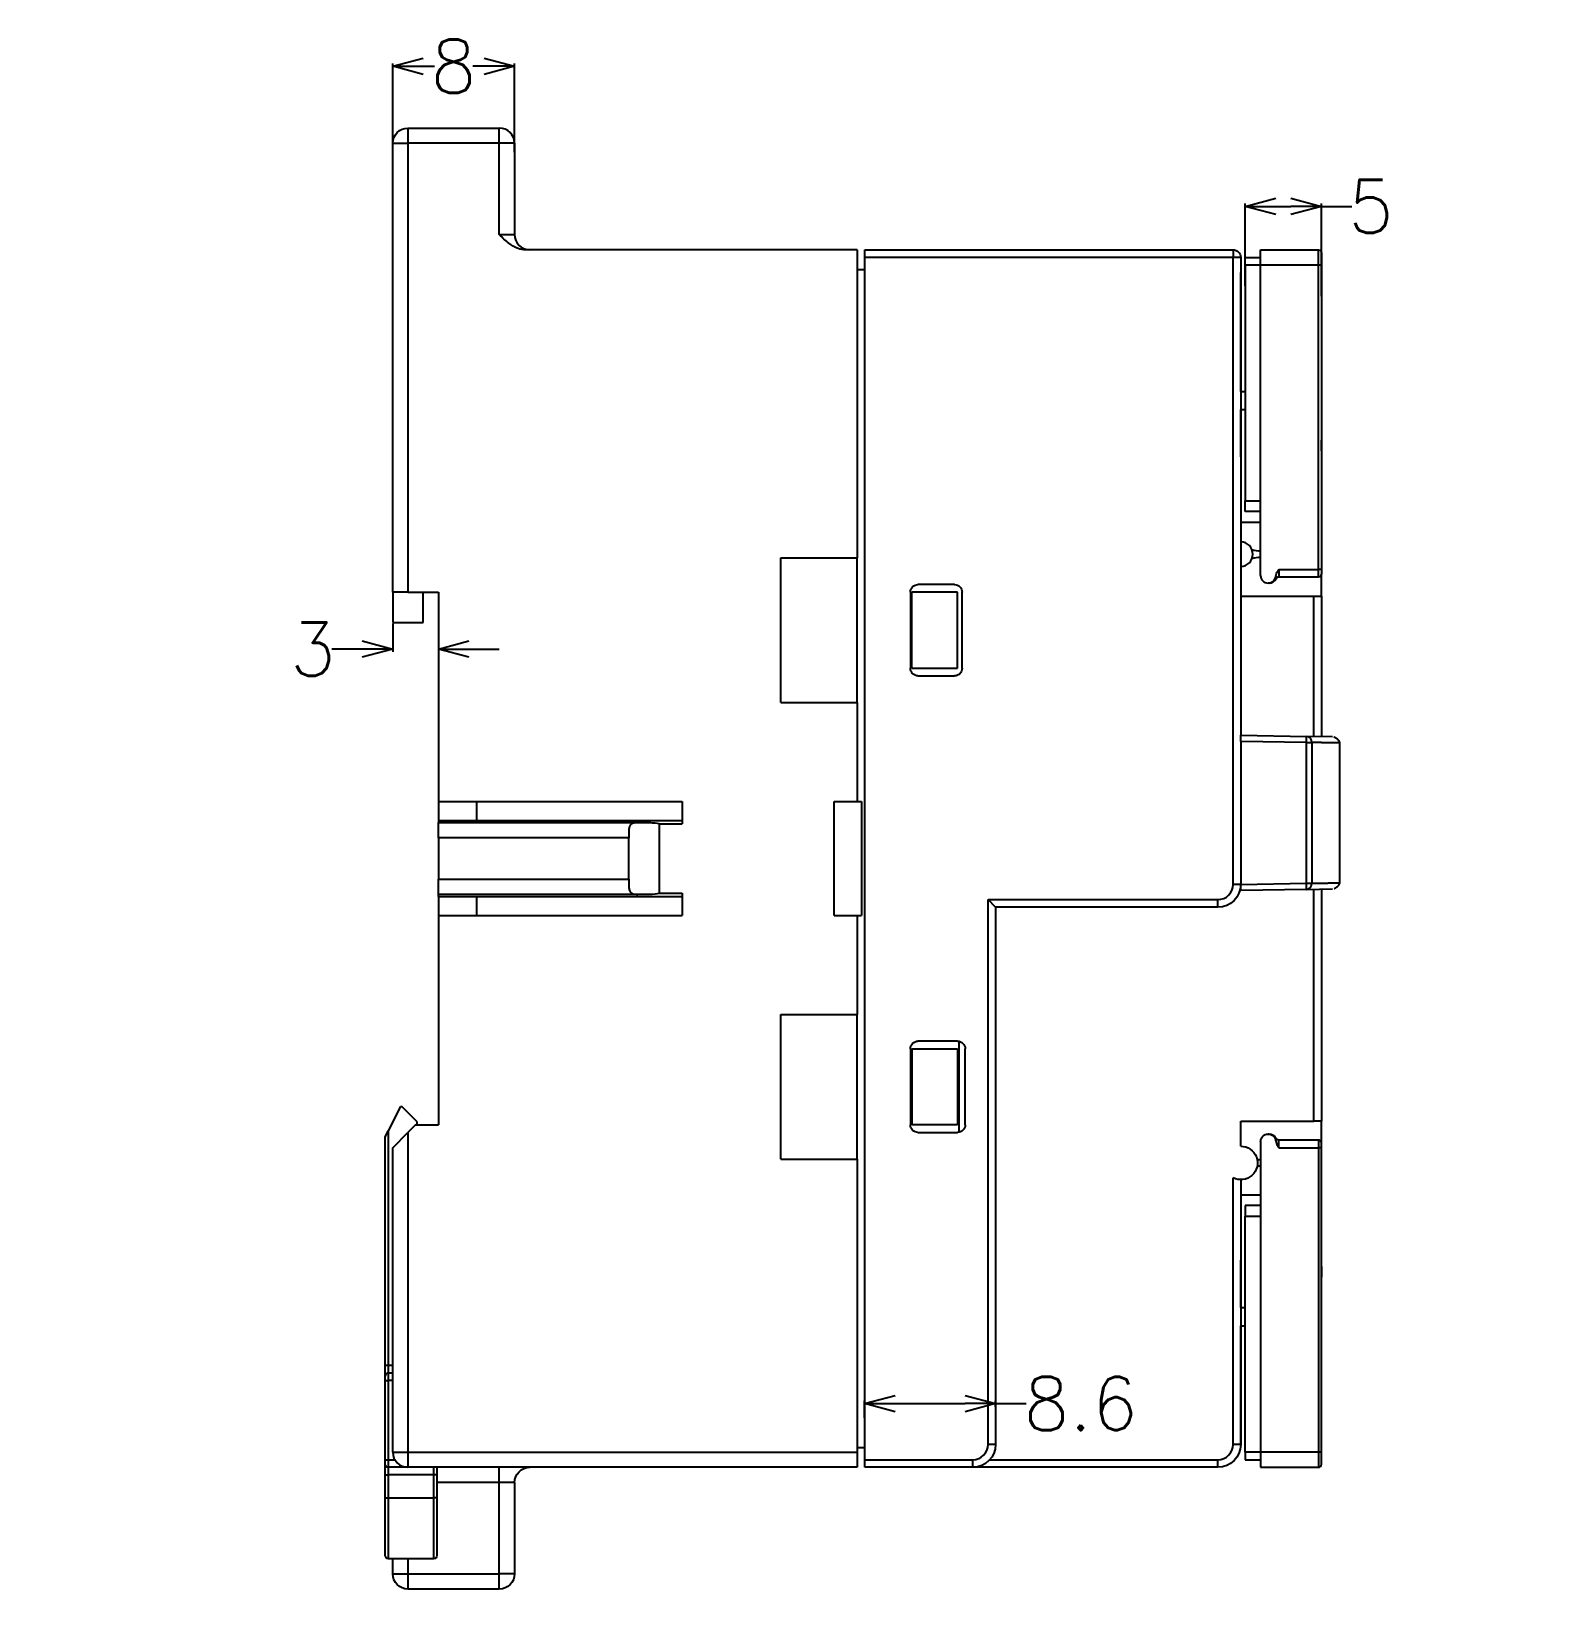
# Model space of a CAD drawing. Header units: millimetres. Extents: x 0 to 1853, y 0 to 821.
# Drawn here: x 1529.5 to 1629.4, y 595.3 to 698.1 of the extents above; entities that cross this region are included whole.
import ezdxf

# ---------------------------------------------------------------- set-up
doc = ezdxf.new("R2010")
doc.units = ezdxf.units.MM
doc.header["$MEASUREMENT"] = 0
doc.layers.get('0').update_dxf_attribs({"linetype": 'CONTINUOUS'})
doc.layers.get('Defpoints').update_dxf_attribs({"linetype": 'CONTINUOUS'})
for name, color, linetype in [('4', 7, 'CONTINUOUS'), ('5', 7, 'CONTINUOUS'), ('7', 7, 'CONTINUOUS'), ('8', 7, 'CONTINUOUS'), ('9', 7, 'CONTINUOUS')]:
    doc.layers.add(name, color=color, linetype=linetype)
doc.styles.get("Standard").update_dxf_attribs({"font": 'txt', "bigfont": 'gbcbig.shx'})
doc.dimstyles.get("Standard").update_dxf_attribs({"dimtxt": 3.5, "dimasz": 2, "dimexe": 0.18, "dimexo": 0.0625, "dimgap": 0.09, "dimtad": 0, "dimzin": 0, "dimdsep": 46, "dimtxsty": 'Standard', "dimblk": 'OPEN30', "dimcen": 0.09, "dimclrd": 3, "dimclre": 3, "dimclrt": 6, "dimadec": 0, "dimazin": 0, "dimtfac": 1, "dimtdec": 4, "dimtofl": 0, "dimtmove": 0, "dimatfit": 3, "dimldrblk": 'OPEN30', "dimfxl": 0, "dimtolj": 1, "dimtzin": 0, "dimlwd": 0, "dimlwe": 0, "dimarcsym": 0})

# ---------------------------------------------------------------- blocks, each defined once
blk = doc.blocks.new('_Open30')
at = {"color": 0, "linetype": 'ByBlock', "lineweight": -2}
for p, q in [((-1, 0.268), (0, 0)), ((0, 0), (-1, -0.268)), ((0, 0), (-1, 0))]:
    blk.add_line(p, q, dxfattribs=at)
blk = doc.blocks.new('*D109')
at = {"color": 3}
for p, q in [((1657.14, 691.76), (1661.99, 689.6)), ((1666.01, 687.77), (1666.19, 687.77)), ((1666.1, 687.68), (1666.1, 687.86))]:
    blk.add_line(p, q, dxfattribs=at)
at = {"layer": 'Defpoints', "color": 0}
for p in [(1663.81, 688.78), (1668.38, 686.75)]:
    blk.add_point(p, dxfattribs=at)
at = {"color": 3, "xscale": 2, "yscale": 2, "zscale": 2, "rotation": 335.9949340820313}
blk.add_blockref('_Open30', (1663.81, 688.78), dxfattribs=at)
at = {"color": 6, "insert": (1654.39, 692.98), "char_height": 3.5, "attachment_point": 5, "rotation": 335.9949}
blk.add_mtext('\\A1;∅5', dxfattribs=at)
blk = doc.blocks.new('*D145')
at = {"color": 3}
for p, q in [((1553.21, 690.19), (1553.21, 696.01)), ((1561.21, 690.19), (1561.21, 696.01)), ((1555.21, 695.83), (1555.96, 695.83)), ((1559.21, 695.83), (1558.47, 695.83))]:
    blk.add_line(p, q, dxfattribs=at)
at = {"layer": 'Defpoints', "color": 0}
for p in [(1561.21, 695.83), (1553.21, 690.12), (1561.21, 690.12)]:
    blk.add_point(p, dxfattribs=at)
at = {"color": 3, "xscale": 2, "yscale": 2, "zscale": 2, "rotation": 180}
blk.add_blockref('_Open30', (1553.21, 695.83), dxfattribs=at)
at = {"color": 3, "xscale": 2, "yscale": 2, "zscale": 2}
blk.add_blockref('_Open30', (1561.21, 695.83), dxfattribs=at)
at = {"color": 6, "insert": (1557.21, 695.83), "char_height": 3.5, "attachment_point": 5}
blk.add_mtext('\\A1;8', dxfattribs=at)
blk = doc.blocks.new('*D146')
at = {"color": 3}
for p, q in [((1553.21, 659.2), (1553.21, 657.35)), ((1556.21, 658.65), (1556.21, 657.35)), ((1551.21, 657.53), (1549.21, 657.53)), ((1558.21, 657.53), (1560.21, 657.53))]:
    blk.add_line(p, q, dxfattribs=at)
at = {"layer": 'Defpoints', "color": 0}
for p in [(1553.21, 659.27), (1556.21, 658.71), (1556.21, 657.53)]:
    blk.add_point(p, dxfattribs=at)
at = {"color": 3, "xscale": 2, "yscale": 2, "zscale": 2}
blk.add_blockref('_Open30', (1553.21, 657.53), dxfattribs=at)
at = {"color": 3, "xscale": 2, "yscale": 2, "zscale": 2, "rotation": 180}
blk.add_blockref('_Open30', (1556.21, 657.53), dxfattribs=at)
at = {"color": 6, "insert": (1547.96, 657.53), "char_height": 3.5, "attachment_point": 5}
blk.add_mtext('\\A1;3', dxfattribs=at)
blk = doc.blocks.new('*D147')
at = {"color": 3}
for p, q in [((1609.21, 681.4), (1609.21, 686.8)), ((1614.21, 680.72), (1614.21, 686.8)), ((1611.21, 686.62), (1612.21, 686.62)), ((1614.21, 686.62), (1616.21, 686.62))]:
    blk.add_line(p, q, dxfattribs=at)
at = {"layer": 'Defpoints', "color": 0}
for p in [(1614.21, 686.62), (1609.21, 681.34), (1614.21, 680.66)]:
    blk.add_point(p, dxfattribs=at)
at = {"color": 3, "xscale": 2, "yscale": 2, "zscale": 2, "rotation": 180}
blk.add_blockref('_Open30', (1609.21, 686.62), dxfattribs=at)
at = {"color": 3, "xscale": 2, "yscale": 2, "zscale": 2}
blk.add_blockref('_Open30', (1614.21, 686.62), dxfattribs=at)
at = {"color": 6, "insert": (1617.47, 686.62), "char_height": 3.5, "attachment_point": 5}
blk.add_mtext('\\A1;5', dxfattribs=at)
blk = doc.blocks.new('*D150')
at = {"color": 3}
for p, q in [((1584.21, 607.01), (1584.21, 608.13)), ((1586.21, 607.95), (1590.81, 607.95)), ((1592.81, 607.73), (1592.81, 608.13)), ((1592.81, 607.95), (1594.81, 607.95))]:
    blk.add_line(p, q, dxfattribs=at)
at = {"layer": 'Defpoints', "color": 0}
for p in [(1584.21, 607.95), (1592.81, 607.67), (1584.21, 606.94)]:
    blk.add_point(p, dxfattribs=at)
at = {"color": 3, "xscale": 2, "yscale": 2, "zscale": 2, "rotation": 180}
blk.add_blockref('_Open30', (1584.21, 607.95), dxfattribs=at)
at = {"color": 3, "xscale": 2, "yscale": 2, "zscale": 2}
blk.add_blockref('_Open30', (1592.81, 607.95), dxfattribs=at)
at = {"color": 6, "insert": (1598.4, 607.95), "char_height": 3.5, "attachment_point": 5}
blk.add_mtext('\\A1;8.6', dxfattribs=at)

msp = doc.modelspace()

# ---------------------------------------------------------------- linework, layer by layer
at = {"layer": '4', "color": 251}
for p, q in [((1608.913, 651.865), (1613.233, 651.79)), ((1608.913, 651.465), (1608.913, 651.865)), ((1614.95, 651.76), (1613.233, 651.79)), ((1608.913, 651.465), (1608.913, 642.065)), ((1613.233, 651.39), (1608.913, 651.465)), ((1613.233, 642.141), (1613.233, 651.39)), ((1613.233, 651.39), (1613.592, 651.39)), ((1613.592, 651.39), (1613.592, 642.141)), ((1615.413, 642.116), (1615.413, 651.414)), ((1608.913, 642.065), (1613.233, 642.141)), ((1608.913, 641.665), (1608.913, 642.065)), ((1613.233, 641.741), (1608.913, 641.665)), ((1613.233, 642.141), (1613.592, 642.141)), ((1613.233, 641.741), (1614.942, 641.771))]:
    msp.add_line(p, q, dxfattribs=at)
for centre, major_axis, ratio, start_param, end_param in [((1613.226, 651.39), (-0.007, -0.4), 0.0174497, 1.5711009, 3.1415927), ((1613.226, 651.39), (0.007, 0.4), 0.9138471, 4.7283389, 6.2831853), ((1613.226, 642.141), (0.007, -0.4), 0.0174497, 0, 1.5704917), ((1613.226, 642.141), (-0.007, 0.4), 0.9138471, 3.1415927, 4.6964391)]:
    msp.add_ellipse(centre, major_axis=major_axis, ratio=ratio, start_param=start_param, end_param=end_param, dxfattribs=at)
for points, knots in [([(1615.413, 651.359), (1615.419, 651.404), (1615.384, 651.491), (1615.285, 651.599), (1615.187, 651.667), (1615.14, 651.694), (1615.122, 651.705), (1615.114, 651.709), (1615.107, 651.713), (1615.1, 651.716), (1615.093, 651.72), (1615.085, 651.724), (1615.069, 651.733), (1615.053, 651.741), (1615.043, 651.747), (1615.049, 651.745)], [0, 0, 0, 0, 0.4192606, 0.7398673, 0.8333202, 0.8591982, 0.8636051, 0.8673509, 0.8706611, 0.8738791, 0.8773983, 0.8815464, 0.8925129, 0.9278906, 1, 1, 1, 1]), ([(1615.413, 651.359), (1615.387, 651.36), (1615.374, 651.36), (1615.358, 651.36), (1615.34, 651.361), (1615.319, 651.361), (1615.295, 651.361), (1615.269, 651.362), (1615.24, 651.362), (1615.209, 651.363), (1615.175, 651.363), (1615.138, 651.364), (1615.099, 651.365), (1615.057, 651.365), (1615.012, 651.366), (1614.965, 651.367), (1614.916, 651.368), (1614.864, 651.368), (1614.809, 651.369), (1614.752, 651.37), (1614.692, 651.371), (1614.63, 651.372), (1614.565, 651.373), (1614.497, 651.375), (1614.427, 651.376), (1614.355, 651.377), (1614.28, 651.378), (1614.203, 651.38), (1614.123, 651.381), (1614.041, 651.382), (1613.956, 651.384), (1613.868, 651.385), (1613.779, 651.387), (1613.687, 651.388), (1613.623, 651.389), (1613.592, 651.39)], [0, 0, 0, 0, 0.1478667, 0.1744956, 0.2011245, 0.2277535, 0.2543825, 0.2810114, 0.3076404, 0.3342694, 0.3608983, 0.3875273, 0.4141564, 0.4407854, 0.4674145, 0.4940435, 0.5206726, 0.5473017, 0.5739308, 0.6005599, 0.6271891, 0.6538183, 0.6804475, 0.7070767, 0.733706, 0.7603353, 0.7869645, 0.8135939, 0.8402233, 0.8668526, 0.893482, 0.9201115, 0.9467409, 0.9733704, 1, 1, 1, 1]), ([(1613.592, 642.141), (1613.623, 642.141), (1613.687, 642.142), (1613.779, 642.144), (1613.868, 642.145), (1613.956, 642.147), (1614.041, 642.148), (1614.123, 642.15), (1614.203, 642.151), (1614.28, 642.152), (1614.355, 642.154), (1614.427, 642.155), (1614.497, 642.156), (1614.565, 642.157), (1614.63, 642.158), (1614.692, 642.159), (1614.752, 642.16), (1614.809, 642.161), (1614.864, 642.162), (1614.916, 642.163), (1614.965, 642.164), (1615.012, 642.165), (1615.057, 642.166), (1615.099, 642.166), (1615.138, 642.167), (1615.175, 642.168), (1615.209, 642.168), (1615.24, 642.169), (1615.269, 642.169), (1615.295, 642.17), (1615.319, 642.17), (1615.34, 642.17), (1615.358, 642.171), (1615.374, 642.171), (1615.387, 642.171), (1615.399, 642.171), (1615.403, 642.171), (1615.408, 642.171), (1615.412, 642.171)], [0, 0, 0, 0, 0.0267027, 0.0534054, 0.080108, 0.1068107, 0.1335132, 0.1602158, 0.1869183, 0.2136208, 0.2403233, 0.2670257, 0.2937281, 0.3204305, 0.3471329, 0.3738353, 0.4005376, 0.4272399, 0.4539422, 0.4806444, 0.5073467, 0.5340489, 0.5607511, 0.5874534, 0.6141555, 0.6408577, 0.6675599, 0.694262, 0.7209641, 0.7476663, 0.7743684, 0.8010705, 0.8277726, 0.8544747, 0.8811768, 0.9078789, 0.934581, 1, 1, 1, 1]), ([(1615.056, 641.79), (1615.069, 641.798), (1615.085, 641.806), (1615.093, 641.811), (1615.1, 641.814), (1615.107, 641.818), (1615.114, 641.822), (1615.122, 641.826), (1615.14, 641.837), (1615.187, 641.864), (1615.285, 641.931), (1615.384, 642.039), (1615.419, 642.127), (1615.413, 642.172)], [0, 0, 0, 0, 0.0771188, 0.0814614, 0.0851456, 0.0885145, 0.0919799, 0.0959013, 0.1005149, 0.1276063, 0.2254411, 0.5610808, 1, 1, 1, 1])]:
    msp.add_open_spline(points, degree=3, knots=knots, dxfattribs=at)
at = {"layer": '5', "color": 23}
for p, q in [((1610.213, 683.765), (1614.013, 683.765)), ((1610.213, 682.765), (1610.213, 683.765)), ((1614.013, 682.765), (1614.013, 683.765)), ((1609.213, 683.265), (1610.213, 683.265)), ((1609.213, 682.765), (1609.213, 683.265)), ((1610.213, 682.765), (1609.213, 682.765)), ((1609.213, 682.765), (1609.213, 667.265)), ((1614.013, 682.765), (1610.213, 682.765)), ((1610.213, 662.365), (1610.213, 682.765)), ((1614.013, 662.765), (1614.013, 682.765)), ((1614.213, 682.765), (1614.013, 682.765)), ((1614.213, 683.565), (1614.213, 682.765)), ((1614.213, 682.765), (1614.213, 662.765)), ((1608.913, 674.465), (1609.213, 674.465)), ((1608.913, 673.265), (1609.213, 673.265)), ((1614.213, 670.565), (1614.213, 671.265)), ((1614.213, 670.565), (1614.213, 671.265)), ((1614.213, 670.565), (1614.213, 667.565)), ((1614.213, 670.565), (1614.213, 665.865)), ((1609.213, 667.265), (1610.213, 667.265)), ((1609.213, 666.565), (1609.213, 667.265)), ((1614.213, 667.565), (1614.213, 667.265)), ((1610.213, 666.565), (1609.213, 666.565)), ((1611.413, 662.765), (1611.413, 662.265)), ((1611.413, 662.765), (1614.013, 662.765)), ((1614.013, 662.265), (1611.413, 662.265)), ((1614.013, 662.265), (1614.013, 662.765)), ((1614.213, 662.765), (1614.013, 662.765)), ((1614.213, 662.765), (1614.213, 662.465)), ((1610.713, 661.865), (1610.716, 661.865)), ((1610.213, 625.165), (1610.213, 604.765)), ((1610.713, 625.665), (1610.716, 625.665)), ((1611.413, 624.765), (1611.413, 625.265)), ((1614.013, 625.265), (1611.413, 625.265)), ((1614.013, 625.265), (1614.013, 624.765)), ((1614.213, 624.765), (1614.213, 625.065)), ((1611.413, 624.765), (1614.013, 624.765)), ((1614.013, 624.765), (1614.013, 604.765)), ((1614.213, 624.765), (1614.013, 624.765)), ((1614.213, 604.765), (1614.213, 624.765)), ((1610.213, 620.965), (1609.213, 620.965)), ((1609.213, 620.965), (1609.213, 620.265)), ((1614.213, 616.965), (1614.213, 621.665)), ((1609.213, 620.265), (1610.213, 620.265)), ((1609.213, 604.765), (1609.213, 620.265)), ((1614.213, 619.965), (1614.213, 620.265)), ((1614.213, 616.965), (1614.213, 619.965)), ((1614.213, 616.965), (1614.213, 616.265)), ((1614.213, 616.965), (1614.213, 616.265)), ((1608.913, 614.265), (1609.213, 614.265)), ((1608.913, 613.065), (1609.213, 613.065)), ((1610.213, 604.765), (1609.213, 604.765)), ((1609.213, 604.765), (1609.213, 604.265)), ((1614.013, 604.765), (1610.213, 604.765)), ((1610.213, 604.765), (1610.213, 603.765)), ((1614.013, 604.765), (1614.013, 603.765)), ((1614.213, 604.765), (1614.013, 604.765)), ((1614.213, 603.965), (1614.213, 604.765)), ((1609.213, 604.265), (1610.213, 604.265)), ((1610.213, 603.765), (1614.013, 603.765))]:
    msp.add_line(p, q, dxfattribs=at)
at = {"layer": '5', "color": 23, "extrusion": (0, 0, -1)}
for centre, radius, start, end in [((-1614.013, 683.565), 0.2, 90, 180), ((-1614.013, 662.465), 0.2, 180, 270), ((-1610.713, 625.165), 0.5, 0, 90), ((-1610.781, 625.165), 0.5, 90, 154.62307), ((-1611.413, 625.465), 0.2, 270, 334.62307)]:
    msp.add_arc(centre, radius, start, end, dxfattribs=at)
at = {"layer": '5', "color": 23}
for centre, radius, start, end in [((1610.713, 662.365), 0.5, 180, 270), ((1610.781, 662.365), 0.5, 270, 334.62307), ((1611.413, 662.065), 0.2, 90, 154.62307), ((1614.013, 625.065), 0.2, 0, 90), ((1614.013, 603.965), 0.2, 270, 0)]:
    msp.add_arc(centre, radius, start, end, dxfattribs=at)
for points, degree, knots in [([(1610.716, 661.865), (1610.778, 661.865), (1610.839, 661.877), (1610.925, 661.91), (1610.953, 661.924), (1611.005, 661.956), (1611.03, 661.975), (1611.075, 662.016), (1611.096, 662.038), (1611.133, 662.087), (1611.15, 662.114), (1611.192, 662.196), (1611.209, 662.256), (1611.216, 662.317)], 3, [0, 0, 0, 0, 0.25, 0.25, 0.375, 0.375, 0.5, 0.5, 0.625, 0.625, 0.75, 0.75, 1, 1, 1, 1]), ([(1611.215, 662.317), (1611.221, 662.378), (1611.239, 662.438), (1611.262, 662.494), (1611.301, 662.588), (1611.356, 662.675), (1611.408, 662.758)], 3, [0, 0, 0, 0, 0.37088221, 0.37088221, 0.37088221, 0.99092007, 0.99092007, 0.99092007, 0.99092007]), ([(1611.215, 662.317), (1611.216, 662.306), (1611.218, 662.283), (1611.222, 662.251), (1611.225, 662.22), (1611.228, 662.192), (1611.231, 662.17), (1611.232, 662.157), (1611.232, 662.153), (1611.233, 662.148)], 3, [0, 0, 0, 0, 0.1190076, 0.2452716, 0.3791425, 0.5210358, 0.6714324, 0.8308807, 1, 1, 1, 1]), ([(1610.781, 661.865), (1610.776, 661.865), (1610.771, 661.865), (1610.767, 661.865), (1610.752, 661.865), (1610.746, 661.865), (1610.741, 661.865), (1610.736, 661.865), (1610.73, 661.865), (1610.72, 661.865), (1610.716, 661.865)], 2, [0, 0, 0, 0.25, 0.25, 0.5, 0.5, 0.625, 0.625, 0.75, 0.75, 1, 1, 1]), ([(1610.781, 625.665), (1610.773, 625.665), (1610.762, 625.665), (1610.728, 625.665), (1610.72, 625.665), (1610.716, 625.665)], 3, [0, 0, 0, 0, 0.4995854, 0.7500172, 1, 1, 1, 1]), ([(1610.716, 625.665), (1610.778, 625.665), (1610.839, 625.654), (1610.925, 625.621), (1610.953, 625.607), (1611.005, 625.575), (1611.03, 625.556), (1611.075, 625.515), (1611.096, 625.492), (1611.133, 625.444), (1611.15, 625.417), (1611.192, 625.335), (1611.209, 625.275), (1611.216, 625.213)], 3, [0, 0, 0, 0, 0.25, 0.25, 0.375, 0.375, 0.5, 0.5, 0.625, 0.625, 0.75, 0.75, 1, 1, 1, 1]), ([(1611.216, 625.213), (1611.216, 625.223), (1611.218, 625.243), (1611.222, 625.274), (1611.225, 625.305), (1611.228, 625.334), (1611.231, 625.358), (1611.232, 625.373), (1611.233, 625.378), (1611.233, 625.382)], 3, [0, 0, 0, 0, 0.0996911, 0.2163412, 0.3477439, 0.4922475, 0.6489444, 0.8178439, 1, 1, 1, 1])]:
    msp.add_open_spline(points, degree=degree, knots=knots, dxfattribs=at)
for points in [[(1611.408, 662.758), (1611.411, 662.762), (1611.413, 662.765), (1611.416, 662.769)], [(1611.215, 625.213), (1611.221, 625.153), (1611.239, 625.093), (1611.262, 625.037)], [(1611.262, 625.037), (1611.301, 624.942), (1611.356, 624.855), (1611.408, 624.773)], [(1611.408, 624.773), (1611.411, 624.769), (1611.413, 624.765), (1611.416, 624.761)]]:
    msp.add_open_spline(points, degree=3, dxfattribs=at)
at = {"layer": '7', "color": 223}
for p, q in [((1553.713, 627.465), (1552.913, 625.865)), ((1553.713, 627.465), (1553.813, 627.465)), ((1554.813, 626.465), (1553.813, 627.465)), ((1554.813, 626.265), (1554.813, 626.465)), ((1552.713, 625.465), (1552.913, 625.865)), ((1552.713, 621.265), (1552.713, 625.465)), ((1552.713, 610.465), (1552.713, 625.465)), ((1552.913, 625.865), (1552.913, 610.465)), ((1552.713, 610.465), (1552.913, 610.465)), ((1552.713, 609.765), (1552.713, 610.465)), ((1552.713, 609.465), (1552.713, 609.765)), ((1552.913, 610.465), (1553.213, 610.465)), ((1552.913, 610.465), (1552.913, 609.965)), ((1552.913, 609.965), (1552.913, 609.465)), ((1552.913, 609.965), (1553.213, 609.965)), ((1552.713, 604.265), (1552.713, 609.465)), ((1552.713, 609.465), (1552.913, 609.465)), ((1552.913, 609.465), (1552.913, 604.265)), ((1553.213, 609.465), (1552.913, 609.465)), ((1552.713, 604.265), (1552.913, 604.265)), ((1552.713, 603.965), (1552.713, 604.265)), ((1552.713, 603.265), (1552.713, 603.965)), ((1552.913, 604.265), (1552.913, 603.765)), ((1552.913, 604.265), (1553.347, 604.265)), ((1554.213, 603.765), (1552.913, 603.765)), ((1552.913, 603.765), (1552.913, 603.265)), ((1555.913, 603.265), (1555.913, 603.765)), ((1556.113, 603.765), (1556.113, 603.265)), ((1552.713, 601.765), (1552.713, 603.265)), ((1552.713, 603.265), (1552.913, 603.265)), ((1552.913, 603.265), (1552.913, 601.765)), ((1555.913, 603.265), (1552.913, 603.265)), ((1555.913, 601.765), (1555.913, 603.265)), ((1556.113, 603.265), (1555.913, 603.265)), ((1556.113, 603.265), (1556.113, 601.765)), ((1552.713, 601.765), (1552.913, 601.765)), ((1552.713, 597.965), (1552.713, 601.765)), ((1552.913, 601.765), (1552.913, 597.765)), ((1552.913, 601.765), (1555.913, 601.765)), ((1556.113, 601.765), (1555.913, 601.765)), ((1555.913, 597.765), (1555.913, 601.765)), ((1556.113, 601.765), (1556.113, 597.965)), ((1552.913, 597.765), (1555.913, 597.765))]:
    msp.add_line(p, q, dxfattribs=at)
msp.add_arc((1552.913, 609.765), 0.2, 90, 180, dxfattribs=at)
at = {"layer": '7', "color": 223, "extrusion": (0, 0, -1)}
for centre, start, end in [((-1552.913, 603.965), 270, 0), ((-1552.913, 597.965), 270, 0), ((-1555.913, 597.965), 180, 270)]:
    msp.add_arc(centre, 0.2, start, end, dxfattribs=at)
at = {"layer": '8', "color": 163}
for p, q in [((1584.213, 683.765), (1608.413, 683.765)), ((1584.213, 683.265), (1584.213, 683.765)), ((1608.413, 683.765), (1608.413, 683.265)), ((1608.413, 683.265), (1584.213, 683.265)), ((1584.213, 604.265), (1584.213, 683.265)), ((1608.413, 642.065), (1608.413, 683.265)), ((1608.913, 683.265), (1608.413, 683.265)), ((1608.913, 683.265), (1608.913, 651.812)), ((1608.913, 674.465), (1608.913, 682.265)), ((1608.913, 670.165), (1608.913, 673.265)), ((1608.913, 665.865), (1610.213, 665.865)), ((1614.213, 661.015), (1614.213, 662.465)), ((1587.213, 661.265), (1587.213, 656.265)), ((1590.113, 661.765), (1587.713, 661.765)), ((1590.613, 656.265), (1590.613, 661.265)), ((1608.913, 661.015), (1613.713, 661.015)), ((1613.713, 651.781), (1613.713, 661.015)), ((1613.713, 661.015), (1614.213, 661.015)), ((1614.213, 661.015), (1614.213, 651.773)), ((1587.713, 655.765), (1590.113, 655.765)), ((1608.913, 642.065), (1608.413, 642.065)), ((1613.713, 626.515), (1613.713, 641.749)), ((1614.213, 641.758), (1614.213, 626.515)), ((1592.313, 641.065), (1607.413, 641.065)), ((1592.813, 640.565), (1592.313, 641.065)), ((1592.313, 605.265), (1592.313, 641.065)), ((1607.413, 640.565), (1592.813, 640.565)), ((1592.813, 640.565), (1592.813, 605.265)), ((1607.413, 640.565), (1607.413, 641.065)), ((1587.213, 631.265), (1587.213, 626.265)), ((1590.313, 631.765), (1587.713, 631.765)), ((1590.813, 626.265), (1590.813, 631.265)), ((1608.913, 626.515), (1613.713, 626.515)), ((1608.913, 624.865), (1608.913, 626.515)), ((1614.213, 626.515), (1613.713, 626.515)), ((1614.213, 625.065), (1614.213, 626.515)), ((1587.713, 625.765), (1590.313, 625.765)), ((1608.413, 605.265), (1608.413, 622.786)), ((1608.913, 622.665), (1608.913, 605.265)), ((1608.913, 621.665), (1610.213, 621.665)), ((1608.913, 614.265), (1608.913, 617.365)), ((1608.913, 605.265), (1608.913, 613.065)), ((1592.813, 605.265), (1592.313, 605.265)), ((1608.913, 605.265), (1608.413, 605.265)), ((1584.213, 604.265), (1591.313, 604.265)), ((1584.213, 603.765), (1584.213, 604.265)), ((1591.313, 603.765), (1584.213, 603.765)), ((1591.313, 603.765), (1591.313, 604.265)), ((1607.413, 603.765), (1591.313, 603.765)), ((1592.431, 604.265), (1607.413, 604.265)), ((1607.413, 603.765), (1607.413, 604.265))]:
    msp.add_line(p, q, dxfattribs=at)
at = {"layer": '8', "color": 163, "extrusion": (0, 0, -1)}
for centre, radius, start, end in [((-1608.413, 683.265), 0.5, 90, 180), ((-1587.713, 661.265), 0.5, 0, 90), ((-1590.113, 661.265), 0.5, 90, 180), ((-1587.713, 656.265), 0.5, 270, 0), ((-1590.113, 656.265), 0.5, 180, 270), ((-1607.413, 642.065), 1.5, 180, 270), ((-1587.713, 631.265), 0.5, 0, 90), ((-1590.313, 631.265), 0.5, 90, 180), ((-1587.713, 626.265), 0.5, 270, 0), ((-1590.313, 626.265), 0.5, 180, 270), ((-1608.913, 623.765), 1.1, 90, 297.03569), ((-1591.313, 605.265), 1.5, 180, 270), ((-1607.413, 605.265), 1.5, 180, 270)]:
    msp.add_arc(centre, radius, start, end, dxfattribs=at)
at = {"layer": '8', "color": 163}
for centre, radius, start, end in [((1608.913, 663.765), 0.8, 270, 90), ((1610.257, 665.79), 1.815, 250.45886, 268.63525), ((1610.257, 661.741), 1.815, 91.36554, 109.54114), ((1607.413, 642.065), 1, 270, 0), ((1610.257, 625.79), 1.815, 261.53314, 268.63462), ((1610.257, 621.741), 1.815, 91.3644, 98.46686), ((1591.313, 605.265), 1, 270, 0), ((1607.413, 605.265), 1, 270, 0)]:
    msp.add_arc(centre, radius, start, end, dxfattribs=at)
at = {"layer": '9', "color": 132}
for p, q in [((1554.213, 691.765), (1554.213, 690.765)), ((1554.213, 691.765), (1560.213, 691.765)), ((1560.213, 690.765), (1560.213, 691.765)), ((1553.213, 690.765), (1554.213, 690.765)), ((1553.213, 661.265), (1553.213, 690.765)), ((1554.213, 690.765), (1554.213, 661.265)), ((1560.213, 690.765), (1554.213, 690.765)), ((1560.213, 684.765), (1560.213, 690.765)), ((1561.213, 690.765), (1560.213, 690.765)), ((1561.213, 690.765), (1561.213, 684.765)), ((1560.213, 684.765), (1561.213, 684.765)), ((1583.713, 683.765), (1561.945, 683.765)), ((1583.713, 683.765), (1583.713, 663.515)), ((1583.713, 682.465), (1584.213, 682.465)), ((1578.713, 663.515), (1583.713, 663.515)), ((1578.713, 654.015), (1578.713, 663.515)), ((1583.713, 654.015), (1583.713, 663.515)), ((1554.213, 661.265), (1553.213, 661.265)), ((1553.213, 661.265), (1553.213, 659.265)), ((1554.213, 661.265), (1556.213, 661.265)), ((1555.213, 659.265), (1555.213, 661.265)), ((1556.213, 661.265), (1556.213, 647.515)), ((1587.313, 656.265), (1587.313, 661.265)), ((1590.313, 661.265), (1587.313, 661.265)), ((1590.313, 656.265), (1590.313, 661.265)), ((1553.213, 659.265), (1555.213, 659.265)), ((1587.313, 656.265), (1590.313, 656.265)), ((1578.713, 654.015), (1583.713, 654.015)), ((1583.713, 654.015), (1583.713, 647.515)), ((1556.213, 647.515), (1572.213, 647.515)), ((1556.213, 647.515), (1556.213, 646.265)), ((1558.713, 647.515), (1558.713, 646.265)), ((1572.213, 647.515), (1572.213, 646.047)), ((1582.213, 647.515), (1583.713, 647.515)), ((1582.213, 640.015), (1582.213, 647.515)), ((1583.713, 647.515), (1584.013, 647.515)), ((1584.013, 647.515), (1584.013, 640.015)), ((1556.213, 646.265), (1572.213, 646.265)), ((1556.213, 646.265), (1556.213, 646.127)), ((1556.213, 645.13), (1556.213, 646.127)), ((1556.213, 646.127), (1569.305, 646.127)), ((1570.713, 646.047), (1570.713, 641.484)), ((1570.713, 646.047), (1572.213, 646.047)), ((1556.213, 645.13), (1556.213, 642.4)), ((1568.713, 645.13), (1556.213, 645.13)), ((1568.713, 642.4), (1568.713, 645.13)), ((1556.213, 642.4), (1568.713, 642.4)), ((1556.213, 641.404), (1556.213, 642.4)), ((1570.713, 641.484), (1572.213, 641.484)), ((1572.213, 641.484), (1572.213, 640.015)), ((1556.213, 641.265), (1556.213, 641.404)), ((1569.305, 641.404), (1556.213, 641.404)), ((1556.213, 641.265), (1572.213, 641.265)), ((1556.213, 641.265), (1556.213, 640.015)), ((1558.713, 641.265), (1558.713, 640.015)), ((1556.213, 640.015), (1572.213, 640.015)), ((1556.213, 640.015), (1556.213, 626.265)), ((1582.213, 640.015), (1583.713, 640.015)), ((1583.713, 640.015), (1583.713, 633.515)), ((1583.713, 640.015), (1584.013, 640.015)), ((1578.713, 633.515), (1583.713, 633.515)), ((1578.713, 624.015), (1578.713, 633.515)), ((1583.713, 624.015), (1583.713, 633.515)), ((1587.313, 631.265), (1587.313, 626.265)), ((1587.313, 631.265), (1590.313, 631.265)), ((1590.313, 631.265), (1590.313, 626.265)), ((1590.413, 625.776), (1590.413, 631.755)), ((1554.713, 626.265), (1554.213, 625.765)), ((1554.713, 626.265), (1556.213, 626.265)), ((1590.313, 626.265), (1587.313, 626.265)), ((1553.213, 624.765), (1554.213, 625.765)), ((1554.213, 625.765), (1554.213, 604.765)), ((1553.213, 604.765), (1553.213, 624.765)), ((1578.713, 624.015), (1583.713, 624.015)), ((1583.713, 624.015), (1583.713, 604.765)), ((1553.213, 604.765), (1554.213, 604.765)), ((1554.213, 604.765), (1583.713, 604.765)), ((1554.213, 604.765), (1554.213, 603.765)), ((1583.713, 605.065), (1584.213, 605.065)), ((1583.713, 604.765), (1583.713, 603.765)), ((1583.713, 603.765), (1554.213, 603.765)), ((1556.213, 603.765), (1556.113, 603.765)), ((1560.213, 602.765), (1560.213, 603.765)), ((1560.213, 602.765), (1556.113, 602.765)), ((1561.213, 602.765), (1560.213, 602.765)), ((1560.213, 596.765), (1560.213, 602.765)), ((1561.213, 602.765), (1561.213, 596.765)), ((1553.213, 596.765), (1553.213, 597.765)), ((1554.213, 597.765), (1554.213, 596.765)), ((1553.213, 596.765), (1554.213, 596.765)), ((1554.213, 596.765), (1554.213, 595.765)), ((1554.213, 596.765), (1560.213, 596.765)), ((1560.213, 595.765), (1560.213, 596.765)), ((1561.213, 596.765), (1560.213, 596.765)), ((1560.213, 595.765), (1554.213, 595.765))]:
    msp.add_line(p, q, dxfattribs=at)
at = {"layer": '9', "color": 132, "extrusion": (0, 0, -1)}
for centre, start, end in [((-1554.213, 690.765), 0, 90), ((-1562.213, 602.765), 0, 90), ((-1554.213, 596.765), 270, 0), ((-1560.213, 596.765), 180, 270)]:
    msp.add_arc(centre, 1, start, end, dxfattribs=at)
at = {"layer": '9', "color": 132}
for centre, start, end in [((1560.213, 690.765), 0, 90), ((1562.213, 684.765), 180, 270), ((1554.213, 604.765), 180, 270)]:
    msp.add_arc(centre, 1, start, end, dxfattribs=at)
at = {"layer": '9', "color": 132, "extrusion": (0, 0, -1)}
for centre, start_param, end_param in [((1569.713, 646.047), 4.2917893, 6.2831853), ((1569.713, 641.484), 0, 1.991396)]:
    msp.add_ellipse(centre, major_axis=(1, 0), ratio=0.0874887, start_param=start_param, end_param=end_param, dxfattribs=at)
at = {"layer": '9', "color": 132}
msp.add_open_spline([(1560.22, 684.758), (1560.217, 684.762), (1560.214, 684.765), (1560.211, 684.768)], degree=3, dxfattribs=at)
for points, knots in [([(1561.945, 683.765), (1561.776, 683.765), (1561.605, 683.798), (1561.445, 683.855), (1561.227, 683.932), (1561.023, 684.053), (1560.839, 684.194), (1560.616, 684.364), (1560.416, 684.563), (1560.22, 684.758)], [0, 0, 0, 0, 0.24807127, 0.24807127, 0.24807127, 0.588009, 0.588009, 0.588009, 0.99691105, 0.99691105, 0.99691105, 0.99691105]), ([(1568.77, 645.873), (1568.748, 645.817), (1568.735, 645.75), (1568.727, 645.677), (1568.718, 645.597), (1568.715, 645.507), (1568.714, 645.415), (1568.713, 645.323), (1568.713, 645.226), (1568.713, 645.13)], [0.5086931, 0.5086931, 0.5086931, 0.5086931, 0.66174996, 0.66174996, 0.66174996, 0.83144855, 0.83144855, 0.83144855, 1, 1, 1, 1]), ([(1569.305, 646.127), (1569.215, 646.123), (1569.13, 646.116), (1569.056, 646.1), (1568.983, 646.083), (1568.919, 646.057), (1568.87, 646.017), (1568.826, 645.98), (1568.792, 645.932), (1568.77, 645.873)], [0, 0, 0, 0, 0.17398638, 0.17398638, 0.17398638, 0.34922689, 0.34922689, 0.34922689, 0.5086931, 0.5086931, 0.5086931, 0.5086931]), ([(1568.713, 642.4), (1568.713, 642.29), (1568.713, 642.177), (1568.715, 642.072), (1568.717, 641.967), (1568.722, 641.867), (1568.737, 641.781), (1568.751, 641.698), (1568.776, 641.626), (1568.816, 641.571), (1568.851, 641.523), (1568.899, 641.487), (1568.957, 641.462), (1569.011, 641.439), (1569.076, 641.425), (1569.147, 641.416), (1569.197, 641.41), (1569.25, 641.406), (1569.305, 641.404)], [0, 0, 0, 0, 0.1956852, 0.1956852, 0.1956852, 0.3917745, 0.3917745, 0.3917745, 0.5802019, 0.5802019, 0.5802019, 0.7423332, 0.7423332, 0.7423332, 0.894724, 0.894724, 0.894724, 1, 1, 1, 1])]:
    msp.add_open_spline(points, degree=3, knots=knots, dxfattribs=at)

# ---------------------------------------------------------------- dimensions: what is measured, and where the dimension line sits
for base, p1, p2, picture, middle in [((1561.213, 695.826), (1553.213, 690.124), (1561.213, 690.124), '*D145', (1557.213, 695.826)), ((1663.812273475, 688.782428712), (0, 0), (0, 0), '*D109', (1654.389890783, 692.978541807)), ((1614.213, 686.623), (1609.213, 681.342), (1614.213, 680.661), '*D147', (1617.47, 686.623)), ((1556.213, 657.526), (1553.213, 659.265), (1556.213, 658.709), '*D146', (1547.957, 657.526)), ((1584.213, 607.953), (1592.813, 607.67), (1584.213, 606.943), '*D150', (1598.403, 607.953))]:
    dim = msp.add_linear_dim(base=base, p1=p1, p2=p2, dimstyle='Standard')
    dim.commit()
    dim.dimension.update_dxf_attribs({"geometry": picture, "text_midpoint": middle, "dimtype": 160})

doc.saveas('drawing.dxf')
